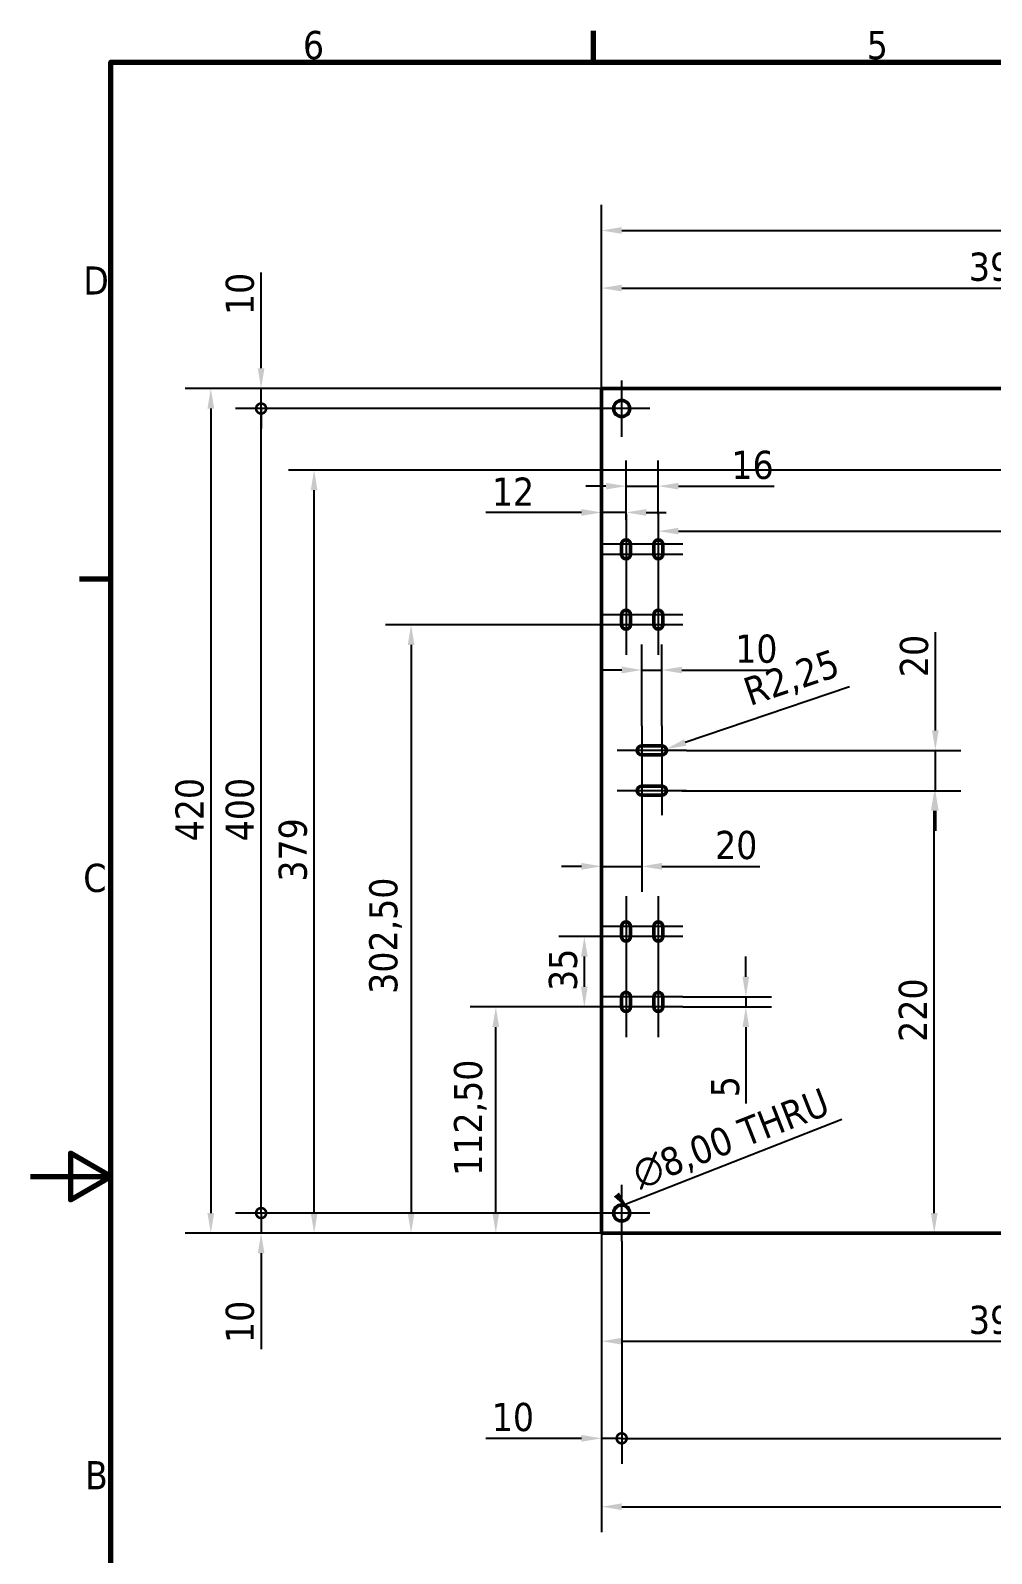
# Model space of a CAD drawing. Header units: millimetres. Extents: x 0 to 1680, y 0 to 1188.
# Drawn here: x 0 to 478, y 407 to 1164 of the extents above; entities that cross this region are included whole.
import ezdxf

# ---------------------------------------------------------------- set-up
doc = ezdxf.new("R2010")
doc.units = ezdxf.units.MM
doc.header["$LTSCALE"] = 4
for name, color, linetype, lineweight in [('Border (ISO)', 7, 'Continuous', 70), ('Center Mark (ISO)', 7, 'Continuous', 25), ('Dimension (ISO)', 7, 'Continuous', 25), ('Symbol (ISO)', 7, 'Continuous', 25), ('Visible (ISO)', 7, 'Continuous', 50)]:
    doc.layers.add(name, color=color, linetype=linetype, lineweight=lineweight)
doc.styles.add('Note Text (ISO)', font='tahoma.ttf')
doc.dimstyles.new('Default (ISO)', dxfattribs={"dimscale": 4, "dimtxt": 3.5, "dimasz": 2.5, "dimexe": 3.175, "dimexo": 0, "dimgap": 0.762, "dimtad": 1, "dimrnd": 1e-08, "dimzin": 0, "dimtxsty": 'Note Text (ISO)', "dimcen": 0.09, "dimdle": 10, "dimclrd": 256, "dimclre": 256, "dimclrt": 256, "dimazin": 0, "dimtfac": 1.001486, "dimtmove": 0, "dimatfit": 3, "dimfxl": 1, "dimtolj": 1, "dimtzin": 0, "dimlwd": -1, "dimlwe": -1, "dimarcsym": 0})
doc.dimstyles.new('Default (ISO)$7', dxfattribs={"dimscale": 4, "dimtxt": 3.5, "dimasz": 2.5, "dimexe": 3.175, "dimexo": 0, "dimgap": 0.762, "dimtad": 1, "dimrnd": 1e-08, "dimzin": 0, "dimtxsty": 'Note Text (ISO)', "dimcen": 0.09, "dimdle": 10, "dimclrd": 256, "dimclre": 256, "dimclrt": 256, "dimazin": 0, "dimtfac": 1.001486, "dimtmove": 0, "dimatfit": 3, "dimfxl": 1, "dimtolj": 1, "dimtzin": 0, "dimlwd": -1, "dimlwe": -1, "dimarcsym": 0})

# ---------------------------------------------------------------- blocks, each defined once
blk = doc.blocks.new('Borders Default Border')
at = {"layer": 'Border (ISO)'}
for p, q in [((70, 287), (70, 290.9)), ((10, 222.75), (6.1, 222.75))]:
    blk.add_line(p, q, dxfattribs=at)
at = {"layer": 'Border (ISO)', "flags": 128}
for points in [[(10, 10), (10, 287), (410, 287), (410, 10), (10, 10)], [(0, 148.5), (10, 148.5), (5, 151.39), (5, 145.61), (10, 148.5)]]:
    blk.add_lwpolyline(points, dxfattribs=at)
at = {"layer": 'Border (ISO)', "char_height": 3.5, "attachment_point": 7, "style": 'Note Text (ISO)'}
for s, insert in [('6', (33.88, 287.33)), ('5', (103.98, 287.33)), ('D', (6.57, 258.13)), ('C', (6.56, 183.81)), ('B', (6.78, 109.63))]:
    blk.add_mtext(s, dxfattribs=dict(at, insert=insert))
blk = doc.blocks.new('*D6')
at = {"layer": 'Defpoints', "color": 0, "transparency": 16777216}
for p in [(284.04, 565.85), (924.04, 565.85), (924.04, 429.85)]:
    blk.add_point(p, dxfattribs=at)
at = {"layer": 'Dimension (ISO)', "transparency": 16777216}
for p, q in [((284.04, 565.85), (284.04, 417.15)), ((924.04, 565.85), (924.04, 417.15)), ((294.04, 429.85), (914.04, 429.85))]:
    blk.add_line(p, q, dxfattribs=at)
for points in [[(294.04, 431.52), (294.04, 428.19), (284.04, 429.85)], [(914.04, 431.52), (914.04, 428.19), (924.04, 429.85)]]:
    blk.add_solid(points, dxfattribs=at)
at = {"layer": 'Dimension (ISO)', "transparency": 16777216, "insert": (589.06, 447.48), "char_height": 14, "attachment_point": 1, "style": 'Note Text (ISO)'}
blk.add_mtext('\\A1;640', dxfattribs=at)
blk = doc.blocks.new('_DotSmall')
at = {"color": 0, "linetype": 'ByBlock', "const_width": 0.5}
blk.add_lwpolyline([(-0.0625, 0, 1), (0.0625, 0, 1)], format="xyb", close=True, dxfattribs=at)
blk = doc.blocks.new('*D7')
at = {"layer": 'Defpoints', "color": 0, "transparency": 16777216}
for p in [(284.04, 565.85), (294.04, 561.85), (294.04, 463.85)]:
    blk.add_point(p, dxfattribs=at)
at = {"layer": 'Dimension (ISO)', "transparency": 16777216}
for p, q in [((284.04, 565.85), (284.04, 451.15)), ((294.04, 561.85), (294.04, 451.15)), ((274.04, 463.85), (226.4, 463.85)), ((294.04, 463.85), (284.04, 463.85)), ((294.04, 463.85), (314.04, 463.85))]:
    blk.add_line(p, q, dxfattribs=at)
blk.add_solid([(274.04, 465.52), (274.04, 462.19), (284.04, 463.85)], dxfattribs=at)
at = {"layer": 'Dimension (ISO)', "transparency": 16777216, "xscale": 10, "yscale": 10, "zscale": 10, "rotation": 180}
blk.add_blockref('_DotSmall', (294.04, 463.85), dxfattribs=at)
at = {"layer": 'Dimension (ISO)', "transparency": 16777216, "insert": (229.44, 481.48), "char_height": 14, "attachment_point": 1, "style": 'Note Text (ISO)'}
blk.add_mtext('\\A1;10', dxfattribs=at)
blk = doc.blocks.new('*D9')
at = {"layer": 'Defpoints', "color": 0, "transparency": 16777216}
for p in [(294.04, 561.85), (914.04, 561.85), (914.04, 463.85)]:
    blk.add_point(p, dxfattribs=at)
at = {"layer": 'Dimension (ISO)', "transparency": 16777216}
for p, q in [((294.04, 561.85), (294.04, 451.15)), ((914.04, 561.85), (914.04, 451.15)), ((294.04, 463.85), (914.04, 463.85))]:
    blk.add_line(p, q, dxfattribs=at)
at = {"layer": 'Dimension (ISO)', "transparency": 16777216, "xscale": 10, "yscale": 10, "zscale": 10, "rotation": 180}
blk.add_blockref('_DotSmall', (294.04, 463.85), dxfattribs=at)
at = {"layer": 'Dimension (ISO)', "transparency": 16777216, "xscale": 10, "yscale": 10, "zscale": 10}
blk.add_blockref('_DotSmall', (914.04, 463.85), dxfattribs=at)
at = {"layer": 'Dimension (ISO)', "transparency": 16777216, "insert": (589.1, 481.49), "char_height": 14, "attachment_point": 1, "style": 'Note Text (ISO)'}
blk.add_mtext('\\A1;620', dxfattribs=at)
blk = doc.blocks.new('*D11')
at = {"layer": 'Defpoints', "color": 0, "transparency": 16777216}
for p in [(114.72, 575.85), (280.04, 575.85), (284.04, 565.85)]:
    blk.add_point(p, dxfattribs=at)
at = {"layer": 'Dimension (ISO)', "transparency": 16777216}
for p, q in [((114.72, 575.85), (114.72, 595.85)), ((280.04, 575.85), (102.02, 575.85)), ((114.72, 575.85), (114.72, 565.85)), ((284.04, 565.85), (102.02, 565.85)), ((114.72, 555.85), (114.72, 508.21))]:
    blk.add_line(p, q, dxfattribs=at)
blk.add_solid([(113.05, 555.85), (116.38, 555.85), (114.72, 565.85)], dxfattribs=at)
at = {"layer": 'Dimension (ISO)', "transparency": 16777216, "xscale": 10, "yscale": 10, "zscale": 10, "rotation": 270}
blk.add_blockref('_DotSmall', (114.72, 575.85), dxfattribs=at)
at = {"layer": 'Dimension (ISO)', "transparency": 16777216, "insert": (97.09, 511.26), "char_height": 14, "attachment_point": 1, "rotation": 90, "style": 'Note Text (ISO)'}
blk.add_mtext('\\A1;10', dxfattribs=at)
blk = doc.blocks.new('*D12')
at = {"layer": 'Defpoints', "color": 0, "transparency": 16777216}
for p in [(114.72, 975.85), (280.04, 975.85), (280.04, 575.85)]:
    blk.add_point(p, dxfattribs=at)
at = {"layer": 'Dimension (ISO)', "transparency": 16777216}
for p, q in [((280.04, 975.85), (102.02, 975.85)), ((114.72, 575.85), (114.72, 975.85)), ((280.04, 575.85), (102.02, 575.85))]:
    blk.add_line(p, q, dxfattribs=at)
at = {"layer": 'Dimension (ISO)', "transparency": 16777216, "xscale": 10, "yscale": 10, "zscale": 10}
for p, rotation in [((114.72, 975.85), 90), ((114.72, 575.85), 270)]:
    blk.add_blockref('_DotSmall', p, dxfattribs=dict(at, rotation=rotation))
at = {"layer": 'Dimension (ISO)', "transparency": 16777216, "insert": (97.09, 760.7), "char_height": 14, "attachment_point": 1, "rotation": 90, "style": 'Note Text (ISO)'}
blk.add_mtext('\\A1;400', dxfattribs=at)
blk = doc.blocks.new('*D13')
at = {"layer": 'Defpoints', "color": 0, "transparency": 16777216}
for p in [(114.72, 985.85), (284.04, 985.85), (280.04, 975.85)]:
    blk.add_point(p, dxfattribs=at)
at = {"layer": 'Dimension (ISO)', "transparency": 16777216}
for p, q in [((114.72, 995.85), (114.72, 1043.5)), ((284.04, 985.85), (102.02, 985.85)), ((114.72, 975.85), (114.72, 985.85)), ((280.04, 975.85), (102.02, 975.85)), ((114.72, 975.85), (114.72, 965.85))]:
    blk.add_line(p, q, dxfattribs=at)
blk.add_solid([(113.05, 995.85), (116.38, 995.85), (114.72, 985.85)], dxfattribs=at)
at = {"layer": 'Dimension (ISO)', "transparency": 16777216, "xscale": 10, "yscale": 10, "zscale": 10, "rotation": 90}
blk.add_blockref('_DotSmall', (114.72, 975.85), dxfattribs=at)
at = {"layer": 'Dimension (ISO)', "transparency": 16777216, "insert": (97.09, 1022.33), "char_height": 14, "attachment_point": 1, "rotation": 90, "style": 'Note Text (ISO)'}
blk.add_mtext('\\A1;10', dxfattribs=at)
blk = doc.blocks.new('*D14')
at = {"layer": 'Defpoints', "color": 0, "transparency": 16777216}
for p in [(284.04, 985.85), (89.71, 565.85), (284.04, 565.85)]:
    blk.add_point(p, dxfattribs=at)
at = {"layer": 'Dimension (ISO)', "transparency": 16777216}
for p, q in [((284.04, 985.85), (77.01, 985.85)), ((89.71, 975.85), (89.71, 575.85)), ((284.04, 565.85), (77.01, 565.85))]:
    blk.add_line(p, q, dxfattribs=at)
for points in [[(88.04, 975.85), (91.37, 975.85), (89.71, 985.85)], [(88.04, 575.85), (91.37, 575.85), (89.71, 565.85)]]:
    blk.add_solid(points, dxfattribs=at)
at = {"layer": 'Dimension (ISO)', "transparency": 16777216, "insert": (72.08, 760.66), "char_height": 14, "attachment_point": 1, "rotation": 90, "style": 'Note Text (ISO)'}
blk.add_mtext('\\A1;420', dxfattribs=at)
blk = doc.blocks.new('*D15')
at = {"layer": 'Defpoints', "color": 0, "transparency": 16777216}
for p in [(679.04, 571.85), (284.04, 565.85), (679.04, 512.14)]:
    blk.add_point(p, dxfattribs=at)
at = {"layer": 'Dimension (ISO)', "transparency": 16777216}
for p, q in [((679.04, 571.85), (679.04, 499.44)), ((284.04, 565.85), (284.04, 499.44)), ((294.04, 512.14), (669.04, 512.14))]:
    blk.add_line(p, q, dxfattribs=at)
for points in [[(294.04, 513.81), (294.04, 510.47), (284.04, 512.14)], [(669.04, 513.81), (669.04, 510.47), (679.04, 512.14)]]:
    blk.add_solid(points, dxfattribs=at)
at = {"layer": 'Dimension (ISO)', "transparency": 16777216, "insert": (466.73, 529.77), "char_height": 14, "attachment_point": 1, "style": 'Note Text (ISO)'}
blk.add_mtext('\\A1;395', dxfattribs=at)
blk = doc.blocks.new('*D25')
at = {"layer": 'Defpoints', "color": 0, "transparency": 16777216}
for p in [(231.45, 678.35), (283.98, 678.35), (284.04, 565.85)]:
    blk.add_point(p, dxfattribs=at)
at = {"layer": 'Dimension (ISO)', "transparency": 16777216}
for p, q in [((283.98, 678.35), (218.75, 678.35)), ((231.45, 575.85), (231.45, 668.35)), ((284.04, 565.85), (218.75, 565.85))]:
    blk.add_line(p, q, dxfattribs=at)
for points in [[(229.78, 668.35), (233.12, 668.35), (231.45, 678.35)], [(229.78, 575.85), (233.12, 575.85), (231.45, 565.85)]]:
    blk.add_solid(points, dxfattribs=at)
at = {"layer": 'Dimension (ISO)', "transparency": 16777216, "insert": (210.63, 594.36), "char_height": 14, "attachment_point": 1, "rotation": 90, "style": 'Note Text (ISO)'}
blk.add_mtext('\\A1;112,50', dxfattribs=at)
blk = doc.blocks.new('*D26')
at = {"layer": 'Defpoints', "color": 0, "transparency": 16777216}
for p in [(324.48, 683.35), (324.48, 678.35), (355.79, 678.35)]:
    blk.add_point(p, dxfattribs=at)
at = {"layer": 'Dimension (ISO)', "transparency": 16777216}
for p, q in [((355.79, 693.35), (355.79, 703.35)), ((324.48, 683.35), (368.49, 683.35)), ((355.79, 683.35), (355.79, 678.35)), ((324.48, 678.35), (368.49, 678.35)), ((355.79, 668.35), (355.79, 630.38))]:
    blk.add_line(p, q, dxfattribs=at)
for points in [[(354.12, 693.35), (357.46, 693.35), (355.79, 683.35)], [(354.12, 668.35), (357.46, 668.35), (355.79, 678.35)]]:
    blk.add_solid(points, dxfattribs=at)
at = {"layer": 'Dimension (ISO)', "transparency": 16777216, "insert": (338.45, 633.43), "char_height": 14, "attachment_point": 1, "rotation": 90, "style": 'Note Text (ISO)'}
blk.add_mtext('\\A1;5', dxfattribs=at)
blk = doc.blocks.new('*D27')
at = {"layer": 'Defpoints', "color": 0, "transparency": 16777216}
for p in [(275.47, 713.35), (283.98, 713.35), (283.98, 678.35)]:
    blk.add_point(p, dxfattribs=at)
at = {"layer": 'Dimension (ISO)', "transparency": 16777216}
for p, q in [((283.98, 713.35), (262.77, 713.35)), ((275.47, 688.35), (275.47, 703.35)), ((283.98, 678.35), (262.77, 678.35))]:
    blk.add_line(p, q, dxfattribs=at)
for points in [[(273.81, 703.35), (277.14, 703.35), (275.47, 713.35)], [(273.81, 688.35), (277.14, 688.35), (275.47, 678.35)]]:
    blk.add_solid(points, dxfattribs=at)
at = {"layer": 'Dimension (ISO)', "transparency": 16777216, "insert": (257.84, 686.3), "char_height": 14, "attachment_point": 1, "rotation": 90, "style": 'Note Text (ISO)'}
blk.add_mtext('\\A1;35', dxfattribs=at)
blk = doc.blocks.new('*D28')
at = {"layer": 'Defpoints', "color": 0, "transparency": 16777216}
for p in [(324.04, 785.85), (449.49, 785.85), (449.49, 565.85)]:
    blk.add_point(p, dxfattribs=at)
at = {"layer": 'Dimension (ISO)', "transparency": 16777216}
for p, q in [((324.04, 785.85), (462.19, 785.85)), ((449.49, 575.85), (449.49, 775.85))]:
    blk.add_line(p, q, dxfattribs=at)
for points in [[(447.82, 775.85), (451.15, 775.85), (449.49, 785.85)], [(447.82, 575.85), (451.15, 575.85), (449.49, 565.85)]]:
    blk.add_solid(points, dxfattribs=at)
at = {"layer": 'Dimension (ISO)', "transparency": 16777216, "insert": (431.86, 660.99), "char_height": 14, "attachment_point": 1, "rotation": 90, "style": 'Note Text (ISO)'}
blk.add_mtext('\\A1;220', dxfattribs=at)
blk = doc.blocks.new('*D29')
at = {"layer": 'Defpoints', "color": 0, "transparency": 16777216}
for p in [(326.29, 805.85), (450.04, 805.85), (326.29, 785.85)]:
    blk.add_point(p, dxfattribs=at)
at = {"layer": 'Dimension (ISO)', "transparency": 16777216}
for p, q in [((450.04, 815.85), (450.04, 864.6)), ((326.29, 805.85), (462.74, 805.85)), ((450.04, 785.85), (450.04, 805.85)), ((326.29, 785.85), (462.74, 785.85)), ((450.04, 775.85), (450.04, 765.85))]:
    blk.add_line(p, q, dxfattribs=at)
for points in [[(448.37, 815.85), (451.7, 815.85), (450.04, 805.85)], [(448.37, 775.85), (451.7, 775.85), (450.04, 785.85)]]:
    blk.add_solid(points, dxfattribs=at)
at = {"layer": 'Dimension (ISO)', "transparency": 16777216, "insert": (432.41, 842.33), "char_height": 14, "attachment_point": 1, "rotation": 90, "style": 'Note Text (ISO)'}
blk.add_mtext('\\A1;20', dxfattribs=at)
blk = doc.blocks.new('*D30')
at = {"layer": 'Defpoints', "color": 0, "transparency": 16777216}
for p in [(314.04, 805.85), (316.17, 806.58)]:
    blk.add_point(p, dxfattribs=at)
at = {"layer": 'Dimension (ISO)', "transparency": 16777216}
blk.add_line((407.29, 837.47), (325.64, 809.79), dxfattribs=at)
blk.add_solid([(325.1, 811.37), (326.17, 808.21), (316.17, 806.58)], dxfattribs=at)
at = {"layer": 'Dimension (ISO)', "transparency": 16777216, "insert": (353.32, 841.15), "char_height": 14, "attachment_point": 1, "rotation": 18.72773, "style": 'Note Text (ISO)'}
blk.add_mtext('\\A1;R2,25', dxfattribs=at)
blk = doc.blocks.new('*D31')
at = {"layer": 'Defpoints', "color": 0, "transparency": 16777216}
for p in [(314.04, 845.85), (304.04, 818.1), (314.04, 818.1)]:
    blk.add_point(p, dxfattribs=at)
at = {"layer": 'Dimension (ISO)', "transparency": 16777216}
for p, q in [((304.04, 818.1), (304.04, 858.55)), ((314.04, 818.1), (314.04, 858.55)), ((294.04, 845.85), (284.04, 845.85)), ((304.04, 845.85), (314.04, 845.85)), ((324.04, 845.85), (371.68, 845.85))]:
    blk.add_line(p, q, dxfattribs=at)
for points in [[(294.04, 847.52), (294.04, 844.19), (304.04, 845.85)], [(324.04, 847.52), (324.04, 844.19), (314.04, 845.85)]]:
    blk.add_solid(points, dxfattribs=at)
at = {"layer": 'Dimension (ISO)', "transparency": 16777216, "insert": (350.51, 863.48), "char_height": 14, "attachment_point": 1, "style": 'Note Text (ISO)'}
blk.add_mtext('\\A1;10', dxfattribs=at)
blk = doc.blocks.new('*D32')
at = {"layer": 'Defpoints', "color": 0, "transparency": 16777216}
for p in [(304.04, 773.6), (284.04, 747.12), (304.04, 748.24)]:
    blk.add_point(p, dxfattribs=at)
at = {"layer": 'Dimension (ISO)', "transparency": 16777216}
for p, q in [((304.04, 773.6), (304.04, 735.54)), ((274.04, 748.24), (264.04, 748.24)), ((284.04, 748.24), (304.04, 748.24)), ((314.04, 748.24), (362.78, 748.24))]:
    blk.add_line(p, q, dxfattribs=at)
for points in [[(274.04, 749.91), (274.04, 746.57), (284.04, 748.24)], [(314.04, 749.91), (314.04, 746.57), (304.04, 748.24)]]:
    blk.add_solid(points, dxfattribs=at)
at = {"layer": 'Dimension (ISO)', "transparency": 16777216, "insert": (340.51, 765.87), "char_height": 14, "attachment_point": 1, "style": 'Note Text (ISO)'}
blk.add_mtext('\\A1;20', dxfattribs=at)
blk = doc.blocks.new('*D33')
at = {"layer": 'Defpoints', "color": 0, "transparency": 16777216}
for p in [(296.23, 924.2), (296.23, 920.6), (284.04, 903.52)]:
    blk.add_point(p, dxfattribs=at)
at = {"layer": 'Dimension (ISO)', "transparency": 16777216}
for p, q in [((296.23, 920.6), (296.23, 936.9)), ((274.04, 924.2), (226.44, 924.2)), ((296.23, 924.2), (284.04, 924.2)), ((306.23, 924.2), (316.23, 924.2))]:
    blk.add_line(p, q, dxfattribs=at)
for points in [[(274.04, 925.87), (274.04, 922.53), (284.04, 924.2)], [(306.23, 925.87), (306.23, 922.53), (296.23, 924.2)]]:
    blk.add_solid(points, dxfattribs=at)
at = {"layer": 'Dimension (ISO)', "transparency": 16777216, "insert": (229.49, 941.54), "char_height": 14, "attachment_point": 1, "style": 'Note Text (ISO)'}
blk.add_mtext('\\A1;12', dxfattribs=at)
blk = doc.blocks.new('*D34')
at = {"layer": 'Defpoints', "color": 0, "transparency": 16777216}
for p in [(312.23, 937.27), (296.23, 923.35), (312.23, 923.35)]:
    blk.add_point(p, dxfattribs=at)
at = {"layer": 'Dimension (ISO)', "transparency": 16777216}
for p, q in [((296.23, 923.35), (296.23, 949.97)), ((312.23, 923.35), (312.23, 949.97)), ((286.23, 937.27), (276.23, 937.27)), ((296.23, 937.27), (312.23, 937.27)), ((322.23, 937.27), (369.95, 937.27))]:
    blk.add_line(p, q, dxfattribs=at)
for points in [[(286.23, 938.93), (286.23, 935.6), (296.23, 937.27)], [(322.23, 938.93), (322.23, 935.6), (312.23, 937.27)]]:
    blk.add_solid(points, dxfattribs=at)
at = {"layer": 'Dimension (ISO)', "transparency": 16777216, "insert": (348.63, 954.87), "char_height": 14, "attachment_point": 1, "style": 'Note Text (ISO)'}
blk.add_mtext('\\A1;16', dxfattribs=at)
blk = doc.blocks.new('*D35')
at = {"layer": 'Defpoints', "color": 0, "transparency": 16777216}
for p in [(834.26, 914.91), (312.23, 903.35), (834.26, 908.35)]:
    blk.add_point(p, dxfattribs=at)
at = {"layer": 'Dimension (ISO)', "transparency": 16777216}
blk.add_line((322.23, 914.91), (824.26, 914.91), dxfattribs=at)
for points in [[(322.23, 916.58), (322.23, 913.25), (312.23, 914.91)], [(824.26, 916.58), (824.26, 913.25), (834.26, 914.91)]]:
    blk.add_solid(points, dxfattribs=at)
at = {"layer": 'Dimension (ISO)', "transparency": 16777216, "insert": (558.49, 932.54), "char_height": 14, "attachment_point": 1, "style": 'Note Text (ISO)'}
blk.add_mtext('\\A1;522', dxfattribs=at)
blk = doc.blocks.new('*D36')
at = {"layer": 'Defpoints', "color": 0, "transparency": 16777216}
for p in [(679.04, 1035.75), (284.04, 985.85), (679.04, 982.35)]:
    blk.add_point(p, dxfattribs=at)
at = {"layer": 'Dimension (ISO)', "transparency": 16777216}
for p, q in [((284.04, 985.85), (284.04, 1048.45)), ((679.04, 982.35), (679.04, 1048.45)), ((294.04, 1035.75), (669.04, 1035.75))]:
    blk.add_line(p, q, dxfattribs=at)
for points in [[(294.04, 1037.41), (294.04, 1034.08), (284.04, 1035.75)], [(669.04, 1037.41), (669.04, 1034.08), (679.04, 1035.75)]]:
    blk.add_solid(points, dxfattribs=at)
at = {"layer": 'Dimension (ISO)', "transparency": 16777216, "insert": (466.73, 1053.38), "char_height": 14, "attachment_point": 1, "style": 'Note Text (ISO)'}
blk.add_mtext('\\A1;395', dxfattribs=at)
blk = doc.blocks.new('*D40')
at = {"layer": 'Defpoints', "color": 0, "transparency": 16777216}
for p in [(711.04, 1064.38), (284.04, 985.85), (711.04, 957.25)]:
    blk.add_point(p, dxfattribs=at)
at = {"layer": 'Dimension (ISO)', "transparency": 16777216}
for p, q in [((284.04, 985.85), (284.04, 1077.08)), ((711.04, 957.25), (711.04, 1077.08)), ((294.04, 1064.38), (701.04, 1064.38))]:
    blk.add_line(p, q, dxfattribs=at)
for points in [[(294.04, 1066.05), (294.04, 1062.72), (284.04, 1064.38)], [(701.04, 1066.05), (701.04, 1062.72), (711.04, 1064.38)]]:
    blk.add_solid(points, dxfattribs=at)
at = {"layer": 'Dimension (ISO)', "transparency": 16777216, "insert": (482.31, 1081.72), "char_height": 14, "attachment_point": 1, "style": 'Note Text (ISO)'}
blk.add_mtext('\\A1;427', dxfattribs=at)
blk = doc.blocks.new('*D46')
at = {"layer": 'Defpoints', "color": 0, "transparency": 16777216}
for p in [(141.08, 945.25), (699.04, 945.25), (284.04, 565.85)]:
    blk.add_point(p, dxfattribs=at)
at = {"layer": 'Dimension (ISO)', "transparency": 16777216}
for p, q in [((699.04, 945.25), (128.38, 945.25)), ((141.08, 575.85), (141.08, 935.25)), ((284.04, 565.85), (128.38, 565.85))]:
    blk.add_line(p, q, dxfattribs=at)
for points in [[(139.41, 935.25), (142.75, 935.25), (141.08, 945.25)], [(139.41, 575.85), (142.75, 575.85), (141.08, 565.85)]]:
    blk.add_solid(points, dxfattribs=at)
at = {"layer": 'Dimension (ISO)', "transparency": 16777216, "insert": (123.45, 740.64), "char_height": 14, "attachment_point": 1, "rotation": 90, "style": 'Note Text (ISO)'}
blk.add_mtext('\\A1;379', dxfattribs=at)
blk = doc.blocks.new('*D47')
at = {"layer": 'Defpoints', "color": 0, "transparency": 16777216}
for p in [(283.98, 868.35), (189.3, 565.85), (284.04, 565.85)]:
    blk.add_point(p, dxfattribs=at)
at = {"layer": 'Dimension (ISO)', "transparency": 16777216}
for p, q in [((283.98, 868.35), (176.6, 868.35)), ((189.3, 858.35), (189.3, 575.85)), ((284.04, 565.85), (176.6, 565.85))]:
    blk.add_line(p, q, dxfattribs=at)
for points in [[(187.63, 858.35), (190.97, 858.35), (189.3, 868.35)], [(187.63, 575.85), (190.97, 575.85), (189.3, 565.85)]]:
    blk.add_solid(points, dxfattribs=at)
at = {"layer": 'Dimension (ISO)', "transparency": 16777216, "insert": (168.48, 684.86), "char_height": 14, "attachment_point": 1, "rotation": 90, "style": 'Note Text (ISO)'}
blk.add_mtext('\\A1;302,50', dxfattribs=at)

msp = doc.modelspace()

# ---------------------------------------------------------------- linework, layer by layer
at = {"layer": 'Center Mark (ISO)', "linetype": 'Continuous'}
for p, q in [((294.0368, 989.8544), (294.0368, 961.8544)), ((308.0368, 975.8544), (280.0368, 975.8544)), ((296.2298, 923.3544), (296.2298, 891.1044)), ((296.2298, 920.6044), (296.2298, 888.3544)), ((312.2298, 923.3544), (312.2298, 891.1044)), ((312.2298, 920.6044), (312.2298, 888.3544)), ((308.4798, 908.3544), (283.9798, 908.3544)), ((308.4798, 903.3544), (283.9798, 903.3544)), ((324.4798, 908.3544), (299.9798, 908.3544)), ((324.4798, 903.3544), (299.9798, 903.3544)), ((296.2298, 888.3544), (296.2298, 856.1044)), ((312.2298, 888.3544), (312.2298, 856.1044)), ((296.2298, 885.6044), (296.2298, 853.3544)), ((312.2298, 885.6044), (312.2298, 853.3544)), ((308.4798, 873.3544), (283.9798, 873.3544)), ((324.4798, 873.3544), (299.9798, 873.3544)), ((308.4798, 868.3544), (283.9798, 868.3544)), ((324.4798, 868.3544), (299.9798, 868.3544)), ((304.0368, 818.1044), (304.0368, 793.6044)), ((314.0368, 818.1044), (314.0368, 793.6044)), ((324.0368, 805.8544), (291.7868, 805.8544)), ((326.2868, 805.8544), (294.0368, 805.8544)), ((304.0368, 798.1044), (304.0368, 773.6044)), ((314.0368, 798.1044), (314.0368, 773.6044)), ((324.0368, 785.8544), (291.7868, 785.8544)), ((326.2868, 785.8544), (294.0368, 785.8544)), ((296.2298, 733.3544), (296.2298, 701.1044)), ((296.2298, 730.6044), (296.2298, 698.3544)), ((312.2298, 733.3544), (312.2298, 701.1044)), ((312.2298, 730.6044), (312.2298, 698.3544)), ((308.4798, 718.3544), (283.9798, 718.3544)), ((308.4798, 713.3544), (283.9798, 713.3544)), ((324.4798, 718.3544), (299.9798, 718.3544)), ((324.4798, 713.3544), (299.9798, 713.3544)), ((296.2298, 698.3544), (296.2298, 666.1044)), ((312.2298, 698.3544), (312.2298, 666.1044)), ((296.2298, 695.6044), (296.2298, 663.3544)), ((312.2298, 695.6044), (312.2298, 663.3544)), ((308.4798, 683.3544), (283.9798, 683.3544)), ((324.4798, 683.3544), (299.9798, 683.3544)), ((308.4798, 678.3544), (283.9798, 678.3544)), ((324.4798, 678.3544), (299.9798, 678.3544)), ((294.0368, 589.8544), (294.0368, 561.8544)), ((308.0368, 575.8544), (280.0368, 575.8544))]:
    msp.add_line(p, q, dxfattribs=at)
at = {"layer": 'Visible (ISO)'}
for p, q in [((924.0368, 985.8544), (284.0368, 985.8544)), ((284.0368, 985.8544), (284.0368, 565.8544)), ((293.9798, 903.3544), (293.9798, 908.3544)), ((298.4798, 908.3544), (298.4798, 903.3544)), ((309.9798, 903.3544), (309.9798, 908.3544)), ((314.4798, 908.3544), (314.4798, 903.3544)), ((293.9798, 868.3544), (293.9798, 873.3544)), ((298.4798, 873.3544), (298.4798, 868.3544)), ((309.9798, 868.3544), (309.9798, 873.3544)), ((314.4798, 873.3544), (314.4798, 868.3544)), ((304.0368, 808.1044), (314.0368, 808.1044)), ((314.0368, 803.6044), (304.0368, 803.6044)), ((304.0368, 788.1044), (314.0368, 788.1044)), ((314.0368, 783.6044), (304.0368, 783.6044)), ((293.9798, 713.3544), (293.9798, 718.3544)), ((298.4798, 718.3544), (298.4798, 713.3544)), ((309.9798, 713.3544), (309.9798, 718.3544)), ((314.4798, 718.3544), (314.4798, 713.3544)), ((293.9798, 678.3544), (293.9798, 683.3544)), ((298.4798, 683.3544), (298.4798, 678.3544)), ((309.9798, 678.3544), (309.9798, 683.3544)), ((314.4798, 683.3544), (314.4798, 678.3544)), ((284.0368, 565.8544), (924.0368, 565.8544))]:
    msp.add_line(p, q, dxfattribs=at)
for centre in [(294.0368, 975.8544), (294.0368, 575.8544)]:
    msp.add_circle(centre, 4, dxfattribs=at)
for centre, start, end in [((296.2298, 908.3544), 0, 180), ((312.2298, 908.3544), 0, 180), ((296.2298, 903.3544), 180, 0), ((312.2298, 903.3544), 180, 0), ((296.2298, 873.3544), 0, 180), ((312.2298, 873.3544), 0, 180), ((296.2298, 868.3544), 180, 0), ((312.2298, 868.3544), 180, 0), ((304.0368, 805.8544), 90, 270), ((314.0368, 805.8544), 270, 90), ((304.0368, 785.8544), 90, 270), ((314.0368, 785.8544), 270, 90), ((296.2298, 718.3544), 0, 180), ((312.2298, 718.3544), 0, 180), ((296.2298, 713.3544), 180, 0), ((312.2298, 713.3544), 180, 0), ((296.2298, 683.3544), 0, 180), ((312.2298, 683.3544), 0, 180), ((296.2298, 678.3544), 180, 0), ((312.2298, 678.3544), 180, 0)]:
    msp.add_arc(centre, 2.25, start, end, dxfattribs=at)

# ---------------------------------------------------------------- block references
at = {"xscale": 4, "yscale": 4, "zscale": 4}
msp.add_blockref('Borders Default Border', (0, 0), dxfattribs=at)

# ---------------------------------------------------------------- texts
at = {"layer": 'Symbol (ISO)', "insert": (303.881, 585.9904), "char_height": 14, "width": 108.947789, "attachment_point": 7, "rotation": 21.3929105, "line_spacing_factor": 0.6125, "style": 'Note Text (ISO)'}
msp.add_mtext('\\fAIGDT|b0|i0;\\H14.0000;n\\fTahoma|b0|i0;\\H14.0000;8,00 THRU', dxfattribs=at)

# ---------------------------------------------------------------- dimensions: what is measured, and where the dimension line sits
at = {"layer": 'Dimension (ISO)'}
for base, p1, p2, angle, override, picture, middle in [((711.0368, 1064.3844), (284.0368, 985.8544), (711.0368, 957.2544), 180, {"dimgap": 0.762, "dimdec": 0, "dimtol": 0, "dimlim": 0, "dimtp": 0, "dimtm": 0, "dimtdec": 2, "dimtofl": 0, "dimatfit": 1}, '*D40', (497.5368, 1064.3844)), ((679.0368, 1035.747), (284.0368, 985.8544), (679.0368, 982.3544), 180, {"dimgap": 0.762, "dimdec": 0, "dimtol": 0, "dimlim": 0, "dimtp": 0, "dimtm": 0, "dimtdec": 2, "dimtofl": 0, "dimatfit": 1}, '*D36', (481.5368, 1035.747)), ((114.7158, 985.8544), (280.0368, 975.8544), (284.0368, 985.8544), 90, {"dimgap": 0.762, "dimdec": 0, "dimblk1": 'DotSmall', "dimsah": 1, "dimdle": 0, "dimtol": 0, "dimlim": 0, "dimtp": 0, "dimtm": 0, "dimtdec": 2, "dimtofl": 1, "dimatfit": 1}, '*D13', (114.7158, 1031.3879)), ((89.7075, 565.8544), (284.0368, 985.8544), (284.0368, 565.8544), 90, {"dimgap": 0.762, "dimdec": 0, "dimtol": 0, "dimlim": 0, "dimtp": 0, "dimtm": 0, "dimtdec": 2, "dimtofl": 0, "dimatfit": 1}, '*D14', (89.7075, 775.8544)), ((114.7158, 975.8544), (280.0368, 575.8544), (280.0368, 975.8544), 90, {"dimgap": 0.762, "dimdec": 0, "dimblk1": 'DotSmall', "dimblk2": 'DotSmall', "dimsah": 1, "dimdle": 0, "dimtol": 0, "dimlim": 0, "dimtp": 0, "dimtm": 0, "dimtdec": 2, "dimtofl": 0, "dimatfit": 1}, '*D12', (114.7158, 775.8944)), ((312.2298, 937.2653), (296.2298, 923.3544), (312.2298, 923.3544), 180, {"dimgap": 0.762, "dimdec": 0, "dimtol": 0, "dimlim": 0, "dimtp": 0, "dimtm": 0, "dimtdec": 2, "dimtofl": 1, "dimatfit": 1}, '*D34', (357.7633, 937.2653)), ((141.0799, 945.2544), (284.0368, 565.8544), (699.0368, 945.2544), 270, {"dimgap": 0.762, "dimdec": 0, "dimtol": 0, "dimlim": 0, "dimtp": 0, "dimtm": 0, "dimtdec": 2, "dimtofl": 0, "dimatfit": 1}, '*D46', (141.0799, 755.5544)), ((296.2298, 924.2007), (284.0368, 903.5152), (296.2298, 920.6044), 180, {"dimgap": 0.762, "dimdec": 0, "dimse1": 1, "dimtol": 0, "dimlim": 0, "dimtp": 0, "dimtm": 0, "dimtdec": 2, "dimtofl": 1, "dimatfit": 1}, '*D33', (238.5126, 924.2007)), ((834.2638, 914.9127), (312.2298, 903.3544), (834.2638, 908.3544), 180, {"dimgap": 0.762, "dimdec": 0, "dimse1": 1, "dimse2": 1, "dimtol": 0, "dimlim": 0, "dimtp": 0, "dimtm": 0, "dimtdec": 2, "dimtofl": 0, "dimatfit": 1}, '*D35', (573.2468, 914.9127)), ((189.2986, 565.8544), (283.9798, 868.3544), (284.0368, 565.8544), 90, {"dimgap": 0.762, "dimdec": 2, "dimtol": 0, "dimlim": 0, "dimtp": 0, "dimtm": 0, "dimtdec": 2, "dimtofl": 0, "dimatfit": 1}, '*D47', (189.2986, 713.2106)), ((314.0368, 845.8544), (304.0368, 818.1044), (314.0368, 818.1044), 180, {"dimgap": 0.762, "dimdec": 0, "dimtol": 0, "dimlim": 0, "dimtp": 0, "dimtm": 0, "dimtdec": 2, "dimtofl": 1, "dimatfit": 1}, '*D31', (359.5703, 845.8544)), ((450.0368, 805.8544), (326.2868, 785.8544), (326.2868, 805.8544), 90, {"dimgap": 0.762, "dimdec": 0, "dimtol": 0, "dimlim": 0, "dimtp": 0, "dimtm": 0, "dimtdec": 2, "dimtofl": 1, "dimatfit": 1}, '*D29', (450.0368, 851.938)), ((449.4874, 785.8544), (449.4874, 565.8544), (324.0368, 785.8544), 270, {"dimgap": 0.762, "dimdec": 0, "dimse1": 1, "dimtol": 0, "dimlim": 0, "dimtp": 0, "dimtm": 0, "dimtdec": 2, "dimtofl": 0, "dimatfit": 1}, '*D28', (449.4874, 675.8544)), ((304.0368, 748.2401), (284.0368, 747.1166), (304.0368, 773.6044), 180, {"dimgap": 0.762, "dimdec": 0, "dimse1": 1, "dimtol": 0, "dimlim": 0, "dimtp": 0, "dimtm": 0, "dimtdec": 2, "dimtofl": 1, "dimatfit": 1}, '*D32', (350.1204, 748.2401)), ((275.4719, 713.3544), (283.9798, 678.3544), (283.9798, 713.3544), 90, {"dimgap": 0.762, "dimdec": 0, "dimtol": 0, "dimlim": 0, "dimtp": 0, "dimtm": 0, "dimtdec": 2, "dimtofl": 0, "dimatfit": 1}, '*D27', (275.4719, 695.8544)), ((355.7889, 678.3544), (324.4798, 683.3544), (324.4798, 678.3544), 90, {"dimgap": 0.762, "dimdec": 0, "dimtol": 0, "dimlim": 0, "dimtp": 0, "dimtm": 0, "dimtdec": 2, "dimtofl": 1, "dimatfit": 1}, '*D26', (355.7889, 637.5972)), ((231.4503, 678.3544), (284.0368, 565.8544), (283.9798, 678.3544), 270, {"dimgap": 0.762, "dimdec": 2, "dimtol": 0, "dimlim": 0, "dimtp": 0, "dimtm": 0, "dimtdec": 2, "dimtofl": 0, "dimatfit": 1}, '*D25', (231.4503, 622.1044)), ((114.7158, 575.8544), (284.0368, 565.8544), (280.0368, 575.8544), 90, {"dimgap": 0.762, "dimdec": 0, "dimblk2": 'DotSmall', "dimsah": 1, "dimdle": 0, "dimtol": 0, "dimlim": 0, "dimtp": 0, "dimtm": 0, "dimtdec": 2, "dimtofl": 1, "dimatfit": 1}, '*D11', (114.7158, 520.3208)), ((679.0368, 512.1397), (284.0368, 565.8544), (679.0368, 571.8544), 180, {"dimgap": 0.762, "dimdec": 0, "dimtol": 0, "dimlim": 0, "dimtp": 0, "dimtm": 0, "dimtdec": 2, "dimtofl": 0, "dimatfit": 1}, '*D15', (481.5368, 512.1397)), ((294.0368, 463.8544), (284.0368, 565.8544), (294.0368, 561.8544), 180, {"dimgap": 0.762, "dimdec": 0, "dimblk2": 'DotSmall', "dimsah": 1, "dimdle": 0, "dimtol": 0, "dimlim": 0, "dimtp": 0, "dimtm": 0, "dimtdec": 2, "dimtofl": 1, "dimatfit": 1}, '*D7', (238.5032, 463.8544)), ((924.0368, 429.8544), (284.0368, 565.8544), (924.0368, 565.8544), 180, {"dimgap": 0.762, "dimdec": 0, "dimtol": 0, "dimlim": 0, "dimtp": 0, "dimtm": 0, "dimtdec": 2, "dimtofl": 0, "dimatfit": 1}, '*D6', (604.0368, 429.8544)), ((914.0368, 463.8544), (294.0368, 561.8544), (914.0368, 561.8544), 180, {"dimgap": 0.762, "dimdec": 0, "dimblk1": 'DotSmall', "dimblk2": 'DotSmall', "dimsah": 1, "dimdle": 0, "dimtol": 0, "dimlim": 0, "dimtp": 0, "dimtm": 0, "dimtdec": 2, "dimtofl": 0, "dimatfit": 1}, '*D9', (604.0768, 463.8544))]:
    dim = msp.add_linear_dim(base=base, p1=p1, p2=p2, angle=angle, dimstyle='Default (ISO)', override=override, dxfattribs=at)
    dim.commit()
    dim.dimension.update_dxf_attribs({"geometry": picture, "text_midpoint": middle, "dimtype": 160})
dim = msp.add_radius_dim(center=(314.0368, 805.8544), mpoint=(316.1676, 806.5768), dimstyle='Default (ISO)', override={"dimgap": 0.762, "dimdec": 2, "dimlfac": 1, "dimcen": 0, "dimtol": 0, "dimlim": 0, "dimtp": 0, "dimtm": 0, "dimtdec": 2, "dimtofl": 0}, dxfattribs=at)
dim.commit()
dim.dimension.update_dxf_attribs({"geometry": '*D30', "text_midpoint": (382.203, 828.9641), "dimtype": 164})

# ---------------------------------------------------------------- leaders
at = {"layer": 'Symbol (ISO)', "annotation_type": 0, "has_hookline": 1, "hookline_direction": 0, "text_width": 106.0799, "horizontal_direction": (0.931101, 0.364762, 0)}
msp.add_leader([(297.7612, 577.3134), (295.4212, 580.1702), (304.7322, 583.8178)], dimstyle='Default (ISO)$7', override={"dimgap": 0, "dimtad": 1}, dxfattribs=at)

doc.saveas('drawing.dxf')
